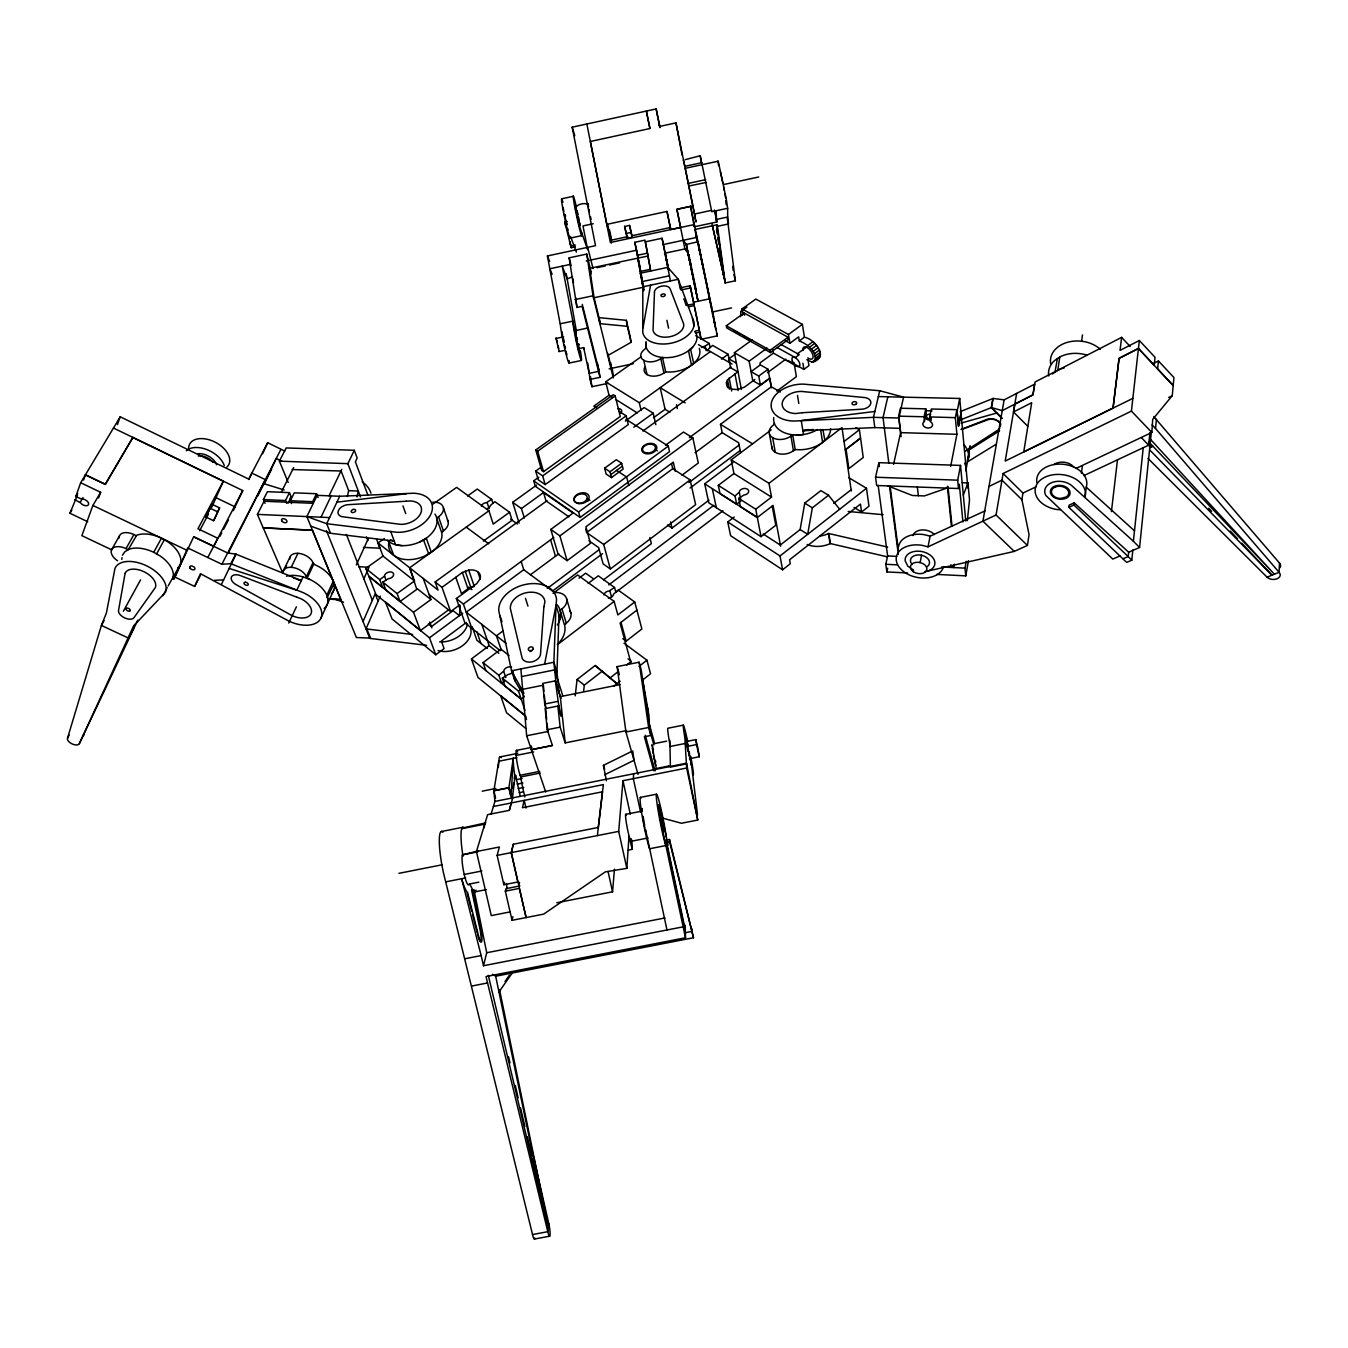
<?xml version="1.0" encoding="UTF-8"?>
<svg xmlns="http://www.w3.org/2000/svg" width="1348" height="1348" viewBox="0 0 1348 1348"><rect width="100%" height="100%" fill="white"/><g stroke="black" fill="none" stroke-linecap="round" stroke-linejoin="round"><path stroke-width="1.5" d="M687.126 742.394L686.334 740.119L691.541 765.563L690.294 756.514M559.016 351.07L555.966 337.977L557.331 342.021M560.953 698.416L559.083 692.484L556.96 672.113L559.016 615.059M385.983 580.179L384.5 575.68A4.752 3.185 -20.5 0 1 389.741 571.923A4.752 3.185 -20.5 0 1 393.565 574.973A4.752 3.185 -20.5 0 1 388.308 578.73L382.815 582.117L385.848 589.986L400.07 601.478L417.442 588.891L430.939 599.54L413.499 612.262L420.408 630.594L449.053 609.532M1153.77 416.583L1279.471 563.043L1279.1 572.31A7.178 4.718 2.4 0 1 1276.977 578.798A7.178 4.718 2.4 0 1 1267.053 577.163L1147.94 458.387M511.044 796.938L513.251 758.334A30.195 3.842 79.2 0 0 514.97 776.903L512.695 795.708A10.599 1.399 79.3 0 0 512.729 797.443M645.877 345.846L646.113 341.533M680.319 289.146L678.263 279.289L642.827 286.821L642.777 332.265A26.117 16.159 -12.6 0 0 671.018 343.218A26.117 16.159 -12.6 0 0 693.967 321.953L678.263 279.289L667.766 267.376L662.053 238.259L645.321 241.848L650.747 270.999L640.401 273.206L643.704 290.747M628.235 850.133L632.279 849.341L631.892 840.09M633.644 773.769L633.324 778.655L640.603 812.119M519.94 885.922L505.938 888.669L505.332 891.146L512.038 920.33L543.682 914.113L605.387 871.836L626.837 868.365L628.977 836.383L632.279 849.341M498.305 767.349L499.148 758.098A30.178 4.061 79.2 0 1 501.203 757.728M460.207 605.774L459.432 615.665L453.08 610.661L431.562 626.5L428.394 623.956M556.859 902.739L612.548 891.82L614.469 869.14M626.837 868.365L618.698 831.379L622.978 780.711L686.654 768.023L684.851 737.558A25.427 1.112 78.7 0 1 683.47 725.241A25.427 1.112 78.7 0 1 687.699 741.501M560.65 613.155L560.145 618.783L556.033 605.185L556.556 599.54A29.639 20.776 -17.7 0 0 526.158 584.307A29.639 20.776 -17.7 0 0 498.76 610.678L511.532 670.815L514.818 680.622L523.883 695.787M966.297 470.755L966.095 468.43A27.499 19.479 10.2 0 0 964.679 463.257M968.15 459.988L968.622 454.899L965.876 470.738M1076.193 468.363L1151.832 432.455L1152.725 419.279L1172.238 395.722L1173.94 377.558L1158.438 360.961L1153.062 363.64M1267.053 577.163L1279.1 572.31L1155.522 428.479L1156.432 419.38M967.359 520.631L969.515 499.872L967.965 482.955L962.32 482.736M1083.927 475.591L1148.648 445.177L1149.928 432.641M1158.438 360.961L1157.629 368.914L1173.198 385.595L1138.437 348.492L1139.346 340.505L1120.036 350.362L1121.62 337.371L1035.028 382.006L1032.956 394.846L1002.255 410.618L991.505 407.551L960.332 419.969M1128.68 552.225L1074.221 502.871L1069.116 505.129L1068.829 507.303L1126.642 562.369L1131.781 560.246L1128.209 556.589L1128.68 552.225L1139.582 547.473L1151.462 431.124M1131.781 560.246L1132.859 549.95M1139.582 547.473L1133.398 541.256L1143.222 447.839M1151.832 432.455L1131.427 411.123L1138.437 348.492L1119.076 358.332L1113.01 408.124L1023.739 451.9L1031.692 402.732L1013.511 411.966L1027.715 426.238M806.845 359.697L811.917 362.039L814.58 361.23C818.017 351.845 806.845 343.824 799.33 340.926L798.656 336.865L789.928 343.251L784.57 340.286M575.208 695.854L577.079 679.51L595.159 665.524L616.98 683.689L595.159 665.524M598.31 827.419L602.455 791.798L522.401 807.722L524.22 800.358L525.973 808.092M1111.426 511.583L1117.475 459.921M583.6 691.254L584.324 685.121L602.421 671.051M597.366 835.591L603.382 784.62L493.385 806.508L491.161 813.939M813.434 361.938C829.256 356.394 814.226 339.073 804.453 337.168L802.363 324.346L755.807 299.071L742.007 308.928L742.933 314.101M548.771 1223.546L547.794 1231.684A8.711 1.247 81.1 0 0 550.051 1235.189A8.711 1.247 81.1 0 0 548.771 1223.546L531.904 1149.861M1113.06 408.107L1119.093 358.332L1138.437 348.492L1154.208 365.257L1155.034 357.304L1139.346 340.505M1036.882 482.685A25.174 17.659 6.7 0 1 1062.022 464.184A25.174 17.659 6.7 0 1 1086.555 485.988L1084.769 497.378L1085.207 496.334A25.292 17.642 6.8 0 0 1063.993 474.884A25.292 17.642 6.8 0 0 1035.365 488.111A25.292 17.642 6.8 0 0 1056.714 509.493L1060.32 509.746M1081.416 473.182L1082.377 465.97M512.914 788.395L513.706 782.598M514.228 778.723L514.751 774.847M1123.086 558.729L1128.209 556.589L1073.918 505.028L1074.221 502.871M1081.618 341.095L1082.511 334.877M513.251 758.334L508.937 787.704L510.673 795.556M924.998 571.704L1014.286 551.399L1027.446 545.434L1029.063 534.6L1021.902 499.704L1022.947 493.048L1003.097 473.519L1131.427 411.123M1057.388 358.619L1055.08 371.677M1052.434 373.952L1057.776 370.279L1059.798 356.95A28.51 21.062 5.2 0 1 1086.539 355.013M121.775 559.42L122.045 557.718M493.385 806.508L494.918 801.42L493.857 790.821L498.743 761.249L516.907 757.61M943.078 567.542L942.336 569.597A24.079 16.227 11 0 1 913.641 576.573A24.079 16.227 11 0 1 896.589 556.05A24.079 16.227 11 0 1 922.2 545.35L928.014 546.85L996.071 515.003L1003.097 473.519M1013.511 411.966L1014.842 404.097L1032.956 394.846L1034.691 384.113L1004.125 399.867L993.139 398.435L960.164 411.662M1016.645 393.414L1005.204 461.05L1132.842 398.401M763.17 533.993L780.273 545.047L800.139 529.545L804.756 503.124L820.898 490.605L828.514 495.255L839.652 509.241M1004.125 399.867L982.911 521.204L1014.286 551.399M643.03 327.952L650.545 285.169M828.514 495.255L812.355 507.825L807.671 534.297L800.139 529.545M936.692 574.416L965.758 575.866L965.016 568.131L966.23 561.358M965.758 575.866L968.471 560.684M992.903 398.553L991.252 407.669L1002.154 418.554M993.139 398.435L991.505 407.551L1001.817 417.863M954.401 564.205L953.777 567.592L950.778 564.879M967.342 459.954A27.28 19.495 10.1 0 0 969.077 449.996L969.785 446.255M969.077 449.996L970.24 445.952M965.758 520.985L960.517 465.414L878.879 462.667L875.543 477.226L876.672 485.499L958.512 488.532L959.321 484.303L962.927 521.979M958.512 488.532L957.703 480.174L960.517 465.414M523.951 693.276L511.532 670.815L544.626 664.126L556.033 605.185L553.876 662.256L555.983 682.627L559.083 692.484M950.677 466.29L956.912 434.292L955.344 417.661L956.928 409.657L931.333 409L929.682 416.92L930.845 421.958A4.92 3.555 10.5 0 1 931.401 427.046A4.92 3.555 10.5 0 1 924.526 426.861A4.92 3.555 10.5 0 1 923.97 421.772L926.261 413.465L925.773 408.848L900.413 408.208L898.627 416.144L900.616 432.641L893.572 464.352M959.709 398.469L957.147 411.528L958.529 426.288L961.057 413.246L959.709 398.469L878.357 396.565L873.47 417.341L874.818 427.602L900.144 428.327M928.014 546.85L930.12 536.184L985.186 510.808M920.111 562.588L921.611 555.09M930.154 421.57L930.996 417.594M924.576 421.418L924.088 416.768L925.773 408.848M907.608 572.967L886.849 571.94L887.658 568.199M886.849 571.94L885.821 564.29L887.624 555.932L878.171 485.465M356.984 496.89L358.265 491.043L348.677 490.638L341.128 471.008L292.196 469.542M347.38 496.485L348.677 490.638M512.038 920.33L512.863 916.657M898.897 418.015L903.564 397.138L879.722 390.735L803.24 384.113A27.803 18.131 -9.9 0 0 771.528 402.193A27.803 18.131 -9.9 0 0 793.955 421.065L873.47 417.341L898.897 418.015L901.138 436.6M518.71 885.181L519.351 882.333L519.553 883.176M887.843 396.784L883.041 417.61L888.804 463.004M878.357 396.565L879.722 390.735M442.936 832.255A32.858 5.51 79.7 0 0 439.313 842.247A32.858 5.51 79.7 0 0 443.795 874.161L532.544 1234.549L547.794 1231.684L486.021 976.575L685.509 937.77L683.15 926.834L483.511 965.724L486.712 952.75L473.923 889.511M598.327 827.436L513.335 844.252L511.263 852.61L517.868 881.996L503.866 884.743L504.472 882.3M513.352 844.252L511.263 852.61L526.108 917.567L519.334 888.399L505.332 891.146M503.866 884.743L497.126 855.407L499.383 847.016L476.434 851.548L491.262 915.612L510.285 911.871M476.434 851.548L487.622 814.647L509.342 810.333L511.229 802.953M509.342 810.333L512.712 797.864L508.937 787.704L493.89 790.703M691.305 291.657L690.142 285.759L680.487 287.781M67.518 738.199L101.403 625.438L106.391 613.054L114.951 568.519A27.92 15.805 26.6 0 1 146.309 565.688A27.92 15.805 26.6 0 1 165.4 592.379L133.637 625.826L79.364 743.607A6.521 3.286 25.3 0 1 72.185 743.944A6.521 3.286 25.3 0 1 67.518 738.199L69.203 735.098M531.045 745.663L531.365 749.673L552.444 745.495L547.237 729.723L545.182 708.593L558.813 705.88L555.325 680.858L542.705 683.402L544.727 704.027L546.21 708.256M478.86 882.165L469.155 884.086A15.654 2.494 79.7 0 1 464.218 874.448A15.654 2.494 79.7 0 1 462.381 854.885L478.203 850.908M87.738 521.727L69.928 513.251L77.527 494.952M74.713 499.636L80.526 502.821A4.785 2.763 28.4 0 0 86.609 505.719A4.785 2.763 28.4 0 0 87.94 502.012A4.785 2.763 28.4 0 0 81.84 499.114L75.774 496.637L80.678 482.736L120.208 416.785L248.723 479.096L267.696 442.734L284.748 451.075M83.559 480.073L85.43 474.816L105.296 484.353L132.913 437.46L223.33 481.236L211.889 507.05M117.377 424.603L120.208 416.785M80.678 482.736L100.645 492.29L92.894 505.449L81.857 535.661L111.766 549.849M98.556 497.968L100.645 492.29M963.315 495.104L967.965 482.955M164.422 539.571L156.604 553.927M79.364 743.607L137.782 620.131M743.237 310.529L740.844 311.506L740.591 316.679M380.288 596.119L365.999 628.893L369.824 638.379L426.625 645.338M369.942 638.093L356.394 637.537L306.855 516.587L317.168 495.339L339.73 496.266L413.516 493.233A27.92 18.249 -19.4 0 1 431.141 513.588A27.92 18.249 -19.4 0 1 397.07 532.308L326.688 523.698L306.855 516.587L257.401 514.38L264.09 501.237L313.292 503.326M297.992 579.741A26.977 15.957 24.2 0 1 301.345 580.55L235.782 554.095L227.66 552.983L193.657 536.79L173.757 579.252L175.526 575.933M363.033 621.529L375.182 593.811L378.063 601.191M205.974 517.059L211.99 504.236L219.589 507.91L215.596 516.823L213.557 520.699L205.974 517.059L211.99 504.236M727.617 387.685L726.538 382.124L727.532 379.866L737.963 371.677M213.557 520.699L219.589 507.91M363.876 578.831L369.049 567.238L358.635 566.699M356.31 564.964L368.29 538.577M194.651 586.431L200.448 573.692L289.197 621.26A27.095 15.923 24.1 0 0 320.824 618.395A27.095 15.923 24.1 0 0 303.418 592.732L230.879 563.7L221.881 564.256L187.709 547.945L174.92 577.079L194.651 586.431L200.464 575.259M233.305 510.639L242.741 490.554L113.468 428.041M262.675 453.686L267.696 442.734M320.757 618.53L326.856 605.201M248.908 479.517L251.857 473.097L265.354 479.652L280.839 449.558M327.328 597.383L334.152 583.364M327.328 604.174L333.782 590.138M289.719 559.235A12.654 7.633 24.7 0 1 299.492 553.472A12.654 7.633 24.7 0 1 313.006 562.655L314.556 564.593A26.758 16.024 24.3 0 1 333.276 581.207L326.806 595.26L327.935 599.927M228.587 552.646L265.354 479.652L221.881 564.256M271.571 469.239L257.687 495.997M221.426 584.425L236.052 554.213M288.742 623.062L296.392 606.819M324.143 608.47A26.926 15.974 24.2 0 0 307.9 578.595L306.367 576.691L313.006 562.655M307.058 578.326L313.696 564.307M339.73 496.266L326.688 523.698L330.53 533.286L394.239 541.07A27.786 18.265 -19.4 0 1 390.516 539.739M309.703 579.387L303.081 576.91L296.762 590.239L229.008 568.367M306.855 516.587L320.993 517.194L331.187 495.912M360.506 496.906L347.868 463.661L354.288 450.299L286.18 447.94L279.407 461.151L288.169 482.449M329.03 495.828L341.752 469.39M291.202 567.323L297.959 553.32M283.164 571.148L289.955 557.179M316.527 493.722L312.652 501.692L290.359 500.731L294.285 492.846L316.527 493.722L318.061 497.547M288.068 503.208L291.219 496.873L289.449 492.643L267.443 491.666L263.399 499.569L265.034 503.377M286.686 503.36L285.506 500.529L289.449 492.643M281.429 491.902L293.696 467.571M230.879 563.7L235.782 554.095M207.811 557.533L242.741 490.554M219.791 536.571L221.729 532.864M223.65 529.157L228.486 519.907M199.605 530.741L208.317 514.38M223.33 481.236L197.954 528.753L217.837 538.29L213.624 546.344L193.691 536.74M162.906 595.715L167.236 587.593M168.112 585.959L180.093 564.829M133.62 628.471L128.448 638.076L101.403 625.438L104.049 620.653M123.376 611.251L140.546 579.893M122.432 555.191L124.825 551.753L128.785 549.361A27.752 15.856 26.7 0 1 153.723 552.292L161.474 538.172L167.759 541.778A27.567 15.906 26.8 0 1 177.599 568.182M161.474 538.172A27.567 15.906 26.8 0 0 136.654 535.291L128.262 549.664L126.038 548.602A13.059 7.448 27.1 0 0 111.935 549.091A13.059 7.448 27.1 0 0 117.562 560.802M126.038 548.602L133.924 534.549L136.148 535.611M111.463 549.984L119.416 535.965M132.862 437.409L105.296 484.353L85.43 474.816M69.928 513.251L71.798 510.1M80.206 502.248L83.02 497.547M75.774 496.637L77.645 493.503M469.711 883.968L473.502 891.348L474.951 891.837L475.996 890.118M484.235 827.723A32.891 4.802 79.5 0 1 484.741 824.15L485.735 822.701M505.011 981.529L509.426 975.177M498.962 991.993L512.24 973.003M463.055 856.283L462.482 852.863A32.874 5.173 79.6 0 1 461.741 828.717L462.836 827.268A32.874 5.173 79.6 0 1 464.335 827.992M771.713 446.474A12.907 8.593 -10.2 0 0 779.414 453.855A12.907 8.593 -10.2 0 0 793.433 450.721L796.028 449.575A27.449 18.164 -9.8 0 0 822.6 442.414L826.981 438.184A27.449 18.164 -9.8 0 0 830.654 428.63M644.698 367.263A12.132 7.684 -13 0 0 649.416 375.62A12.132 7.684 -13 0 0 663.957 372.975L666.434 371.913A25.797 16.227 -12.6 0 0 691.524 365.173L695.838 361.298A25.797 16.227 -12.6 0 0 699.292 348.391M692.855 346.908L688.508 350.783L691.524 365.173M642.288 680.268L650.545 673.764L646.939 660.2L624.006 643.215M734.188 517.025L727.751 521.962L730.616 535.695L782.598 569.8L790.299 563.734L789.574 559.791L860.462 504.068L861.608 511.987L868.971 506.174L866.478 488.246L848.768 477.664M613.728 686.233L620.131 681.212M639.053 666.384L646.939 660.2M782.598 569.8L780.02 555.966L866.478 488.246M609.751 678.179L617.468 672.146M626.736 664.918L631.37 661.295L628.05 658.818M833.704 503.343L851.447 489.493M622.86 638.767L626.129 641.176L641.884 628.977L634.74 601.983L618.142 590.07L613.525 594.198A4.903 3.471 -15.4 0 1 608.352 598.141M732.992 462.583L704.718 483.831L708.812 502.838L761.03 536.673L775.774 525.265L772.202 506.056M459.702 604.898L450.636 611.554L441.992 587.357L462.381 572.479L468.733 570.137A12.233 8.374 -18.8 0 1 476.72 571.131L478.928 572.799A12.233 8.374 -18.8 0 1 480.107 578.798L476.838 583.549L456.332 598.563L463.392 604.039L466.24 612.194L481.826 624.36L489.139 645.641L471.429 658.953L521.204 699.123L524.305 696.731M636.913 610.105L620.08 623.062L630.999 663.048M704.718 483.831L757.323 517.497L773.061 505.399L780.61 546.21M845.263 449.861L860.563 438.1L846.072 449.255L848.903 468.615L863.242 457.478L859.401 429.726L855.913 427.737M524.945 710.228L518.508 691.103L521.794 688.592M634.74 601.983L617.856 614.941L614.149 601.41L577.635 574.973L553.034 593.406M761.03 536.673L755.739 509.207L771.528 497.109L768.967 483.325L731.206 459.853L771.14 429.911M844.033 441.521L859.401 429.726M557.904 644.31L614.149 601.41M768.967 483.325L841.995 427.619L851.296 491.009M504.877 680.824L501.625 683.301L498.878 675.331L503.764 670.984A5.038 3.623 -19 0 1 511.549 667.209M603.938 594.94A4.903 3.471 -15.4 0 1 609.094 591.014L614.553 587.492L598.259 575.815L588.2 583.398M741.029 500.917L736.682 504.186L735.014 495.997L739.311 492.138A4.752 3.235 -11.3 0 1 744.147 488.465A4.752 3.235 -11.3 0 1 748.713 491.363A4.752 3.235 -11.3 0 1 743.86 495.036L738.704 498.356L740.355 506.545L757.357 517.48M521.204 699.123L505.096 686.115L502.366 678.145L508.095 674.438A5.038 3.623 -19 0 0 513.217 671.304M615.868 592.261L722.899 510.841M608.774 584.897L713.901 505.247M557.347 644.496A29.218 20.793 -17.8 0 0 564.627 625.304L566.278 623.18A13.615 9.638 -17 0 0 569.867 610.93M588.941 540.767L598.647 547.591L603.095 563.852L610.341 568.991L695.619 504.674L690.125 479.922L672.719 468.733L671.574 463.729M564.34 624.646L560.027 610.374L561.981 608.892A13.716 9.638 -17 0 0 566.261 597.771A13.716 9.638 -17 0 0 554.719 592.547M774.409 423.542L773.011 425.395A12.991 8.593 -10.3 0 0 772.69 437.696A12.991 8.593 -10.3 0 0 790.922 436.044L793.534 434.882M603.516 579.825L651.354 543.682L649.837 537.549M667.53 525.08L672.012 528.079L708.981 500.142M291.219 496.873L290.797 497.193A4.701 2.915 25.7 0 0 291.033 500.361M485.853 670.613L483.056 662.626L500.934 649.163L509.039 655.549M736.682 504.186L720.017 493.587L718.299 485.347L733.952 473.552L731.206 459.853M552.545 591.047L602.505 553.64M690.109 488.01L740.288 450.434M503.074 630.864L496.435 635.835L501.321 650.191M579.067 578.14L585.655 573.203L593.053 578.528M416.785 589.362L409.674 567.761L378.047 542.991L384.365 538.526M610.341 568.991L603.702 544.457L690.125 479.922M547.271 588.453L599.321 549.546M688.963 482.533L739.21 444.992M557.735 553.91L567.104 560.667L590.458 543.295L585.891 526.782L673.292 462.145L675.399 471.396M681.987 475.17L698.298 463.021L692.855 437.881L683.487 432.051L665.626 445.16M468.733 570.137L474.277 586.397L467.958 588.722L461.454 593.558L455.809 577.315M530.438 574.787L558.83 553.742M695.113 452.743L722.174 432.674L720.489 424.35L771.359 386.775L769.876 378.333L689.367 437.628M466.391 622.49L441.335 641.058L444.099 648.573L435.775 654.757L392.032 618.934L385.494 602.067L429.473 637.789L435.775 654.757M814.361 353.783L819.483 349.991M521.154 561.493L523.732 569.715L466.24 612.194L471.783 628.235M815.169 356.108L820.292 352.317M815.489 358.214L820.595 354.423M811.917 362.039L819.685 357.456M815.287 359.95L820.393 356.175M787.973 360.455L803.897 369.386L808.935 365.645L807.957 359.411M776.836 391.139L796.365 376.682L794.073 362.747M603.702 544.457L586.633 532.527L672.719 468.733M809.676 347.144L814.799 343.369M538.812 477.192L533.69 480.865L535.308 486.291L580.146 517.464L669.552 451.631L668.288 446.121L625.944 419.295M752.268 339.814L734.407 352.721L749.151 361.163L752.723 380.574L760.373 385.006L769.624 378.198M463.392 604.039L553.792 537.448M811.513 349.132L816.652 345.358M567.104 560.667L559.892 535.881L692.855 437.881M813.114 351.407L818.253 347.616M429.473 637.789L462.735 613.222M760.373 385.006L758.756 376.058L768.04 369.251L760.356 364.853L760.002 362.932L773.415 353.125L772.825 349.705M558.089 554.18L550.81 529.427L573.085 513.066L543.547 492.542L521.44 508.55L524.338 518.02M767.45 372.705L785.935 359.124M580.146 517.464L578.629 512.004L668.288 446.121M807.722 345.543L812.844 341.769M797.325 353.85L806.694 346.975M760.356 364.853L751.072 371.644L758.756 376.058M610.728 474.698L622.388 466.155M611.486 477.613L623.13 469.07L621.664 463.223L616.289 459.719L604.629 468.211L606.145 474.058L611.486 477.613L609.97 471.766L604.629 468.211M799.33 340.926L804.453 337.168M754.829 379.496L744.551 387.078L738.62 389.218A11.458 7.363 -11.3 0 1 730.717 388.561L728.375 387.179A11.458 7.363 -11.3 0 1 726.538 382.107M749.151 361.163L767.063 348.121M789.928 343.251L788.445 334.489L802.363 324.346M770.449 352.553L770.062 350.328L788.024 337.236L744.147 313.006L726.336 325.744L726.757 327.952L770.449 352.553L788.395 339.443L788.024 337.236M609.97 471.766L621.664 463.223M486.544 508.853A4.617 3.067 -17.6 0 0 490.386 505.466L494.885 501.692L509.595 512.24L493.216 524.086L488.936 510.774L409.64 567.778L438.066 590.087L435.151 581.965L547.052 500.681M642.962 431.023L731.037 367.044M633.83 427.198L653.19 413.179L644.159 407.568L625.371 421.098M738.081 372.065L730.582 367.718L728.864 358.821L735.014 354.372M483.325 541.104L512.088 520.261L509.595 512.24M653.51 417.728L665.103 409.32L660.2 387.668L685.172 402.867M519.115 523.142L512.695 502.315L536.588 485.095M540.784 467.419L535.678 471.092L538.223 479.787L545.199 484.589L628.303 424.569L626.146 415.807L619.018 411.308M382.815 582.117L397.07 593.558L414.51 580.954L409.64 567.778M721.466 359.124L728.139 354.305L712.654 345.408L708.66 348.795A4.381 2.763 -11.9 0 1 707.262 350.901M543.547 471.648L620.265 416.498L615.177 395.958L613.256 394.745L535.746 449.962L541.677 470.368L543.547 471.648L537.633 451.226L535.746 449.962M640.822 356.984L605.707 381.855L639.289 402.715L710.43 351.575L732.048 364.061M535.678 471.092L542.654 475.895L626.146 415.807M388.662 543.783A27.55 18.299 -19.5 0 0 425.159 555.814L431.276 552.225A27.55 18.299 -19.5 0 0 441.756 532.797L443.408 530.859A12.84 8.509 -18.9 0 0 447.418 519.822M414.51 580.954L383.034 556.117L365.763 568.418L379.732 579.64L384.483 576.253M481.438 506.225A4.617 3.067 -17.6 0 1 486.459 502.636L491.7 499.417L492.964 503.377M701.415 347.514A4.381 2.763 -11.9 0 1 704.532 346.402L709.301 343.487L710.11 347.548M740.844 311.506L746.927 307.108M467.52 495.997L477.259 489.054L491.7 499.417M612.582 397.458L609.06 395.25L593.828 406.102L597.13 408.208M441.521 532.207L436.634 518.154L438.538 516.806A12.924 8.492 -18.8 0 0 443.121 506.781A12.924 8.492 -18.8 0 0 432.742 502.214M647.04 374.592L643.737 360.287A12.216 7.667 -13 0 0 660.773 358.635L663.267 357.557M537.633 451.226L615.177 395.958M433.096 504.034L456.618 487.386L488.936 510.774M1059.798 356.95L1054.49 360.624A28.51 21.062 5.2 0 0 1048.727 375.957M999.626 430.821L969.549 449.693M965.454 451.058L997.099 430.585A8.863 6.42 8.4 0 0 999.828 428.108M996.088 444.301L967.426 461.909A27.331 19.479 10.1 0 0 964.056 444.84M420.104 541.778L426.288 538.189L431.276 552.225M607.779 355.552L631.1 342.308L630.089 336.309L626.331 320.319L598.984 317.639L599.911 323.655L627.342 326.317L631.1 342.308M928.435 570.861L931.333 569.378A15.047 10.144 11 0 0 924.56 552.242A15.047 10.144 11 0 0 905.165 560.869L907.794 566.126L913.658 570.137M606.415 780.778L603.432 765.344L630.915 751.796M604.595 774.78L634.032 760.289L632.734 750.887M1168.699 397.441L1172.238 395.722M988.994 486.443L1001.968 480.158L1021.902 499.704M1022.947 493.048L1035.989 486.847M1149.827 447.704L1152.978 446.272L1149.237 446.677M886.967 556.758L830.435 543.581L827.217 544.794A21.956 15.317 -9.2 0 1 807.132 544.508M887.641 547.086L828.818 533.522L825.599 534.735A22.057 15.317 -9.3 0 1 819.955 536.066M1068.829 507.303L1073.918 505.028M1119.969 555.932L1112.774 559.066L1045.863 495.525A15.603 10.885 6.8 0 1 1052.586 482.298A15.603 10.885 6.8 0 1 1072.688 486.476L1133.398 541.256M572.58 276.744L567.188 278.918L576.455 331.389M960.972 429.473L986.163 419.7A8.863 6.42 8.4 0 1 995.953 419.801A8.863 6.42 8.4 0 1 1000.401 426.507M961.764 429.456L988.59 419.498A9.47 6.841 8.4 0 1 1000.907 424.098M946.919 488.111L924.374 495.929L912.326 495.474L888.029 485.92M961.023 423.103L996.644 413.044M650.747 270.999L667.766 267.376L670.428 280.957M569.126 360.573A20.422 1.281 78 0 1 565.688 352.704A20.422 1.281 78 0 1 560.465 325.508L547.406 255.952L595.513 245.656L572.175 127.184L656.156 108.935L659.779 126.392L675.971 122.887L696.023 221.999L694.81 216.169M649.938 128.532L646.349 111.075L649.921 128.532L590.34 141.473L606.853 224.358L611.571 240.096L627.797 236.625M685.273 159.637L700.252 155.728L711.761 211.703L727.65 208.283L726.404 199.807L718.214 161.204L685.273 168.298L694.86 215.326M701.819 162.67L684.868 166.326L683.402 160.041M561.712 198.796L573.406 196.286M577.062 213.085C571.232 204.896 583.785 202.099 588.419 204.391M575.764 207.103L575.832 206.092M688.575 183.328L705.678 179.655M706.251 182.418L689.114 185.957M723.842 184.491L758.722 176.992M565.739 226.632L564.846 222.049L567.255 221.527M593.204 223.734L582.976 225.925L587.644 249.683M606.853 224.358L666.99 211.434L670.36 227.509L631.841 235.765M693.243 205.789L676.915 209.294L684.902 248.942L687.935 253.121M569.951 238.158L581.628 235.664M624.613 226.464L629.533 225.402L630.813 230.222L632.229 237.214L627.342 238.259L624.613 226.464L627.342 238.259M694.658 213.995L711.609 210.355M626.028 233.49L630.948 232.446L632.229 237.214M575.411 245.1L570.743 246.094L564.846 222.049M571.316 247.712L569.867 241.646L571.316 247.712L575.428 246.836M694.304 226.801L716.866 221.965L716.496 219.404L727.684 217.011L727.65 208.283M694.608 229.564L717.254 224.712L725.291 283.198L722.477 268.538M711.626 307.479L690.58 206.379L676.848 209.328L680.656 227.458L670.714 229.581L666.99 211.434M694.355 224.543L610.374 242.488L586.852 123.999M638.295 260.012L634.807 242.303L644.984 240.129L648.371 257.519M608.201 383.287L591.924 386.724L590.053 379.411L600.029 377.322L582.1 306.35L576.961 307.445L569.142 257.839L586.768 254.081L591.115 271.875M717.473 226.312L728.543 223.953L727.684 217.011M570.221 264.41L549.849 268.757L552.124 274.301M586.195 261.007L636.711 250.222M663.014 244.611L697.017 237.349M697.994 241.73L686.284 244.477L698.045 301.261L695.854 290.932M637.25 255.328L647.428 253.154M589.329 268.387L647.95 256.019L650.444 269.297L640.098 271.504L643.603 287.191L593.356 297.891M597.13 267.662L605.303 265.91M609.38 265.05L619.591 262.86M664.497 253.289L686.958 248.504M669.417 275.801L641.901 281.648L643.653 289.5M574.956 299.627L593.019 295.768L586.768 254.081M680.925 289.988L690.614 287.933L690.142 285.725M727.297 218.039L735.368 280.788L725.258 282.928L723.101 272.667M560.397 323.756L572.849 321.127L572.934 322.88A20.422 1.163 78.1 0 0 579.252 354.254A20.422 1.163 78.1 0 0 580.398 350.851M695.652 312.399L693.546 302.205L709.907 298.751M686.149 305.507L693.9 303.873L690.614 287.933M588.25 327.901L574.737 330.766L577.011 341.718M688.424 306.805L694.237 305.558L693.9 303.873M555.949 338.483L563.683 336.832M712.671 311.91L731.543 307.917M558.881 351.626L564.677 350.396M578.056 348.778L583.65 347.599L584.324 349.469M695.45 331.052L699.309 330.226L697.287 320.42M695.854 333.04L699.713 332.215M609.161 368.83L633.324 363.724M597.434 363.337L599.135 371.273L589.194 373.362L583.65 347.599M569.008 363.101L581.409 360.489M711.104 304.446L717.288 335.871L701.112 339.292L699.561 331.541M545.721 792.001L526.664 735.755L522.636 689.35L543.362 685.172L543.952 691.221M638.042 774.359L625.944 732.031L617.131 666.637L639.12 662.188L641.277 670.209L650.831 735.469L644.378 736.766L653.746 770.652M544.626 664.126L553.876 662.256L556.96 672.113M522.636 689.35L521.541 676.578L554.668 669.905L562.706 695.568M555.325 680.858L560.296 696.646L620.013 684.599M544.727 704.027L557.381 701.482M547.237 729.723L560.145 727.128L565.183 742.9L626.668 730.565M516.402 750.415L531.971 747.298M531.365 749.673L552.394 745.461M499.99 756.902L517.851 753.33M625.944 732.031L648.641 727.482L650.831 735.469M516.115 755.436L533.724 751.914M526.664 735.755L547.861 731.526L547.086 723.455M683.369 725.14L667.9 728.24A25.427 1.314 78.7 0 0 669.215 740.692L670.242 746.455L685.896 743.338M666.687 741.147L654.623 743.557L649.18 723.539M685.947 741.602L695.804 739.631L697.742 747.415L699.309 756.75L689.451 758.705M517.565 751.628A14.272 1.786 79.1 0 0 516.267 756.986A14.272 1.786 79.1 0 0 520.143 775.269L539.689 771.359M520.143 775.269L520.732 776.937L540.262 773.044M520.261 796.196L516.503 779.633L522.114 778.504M686.621 746.556L696.512 744.585L695.804 739.631M517.278 784.115L522.889 782.986M482.213 791.175L495.828 788.462M493.857 790.821L508.921 787.805L510.622 795.084M518.205 788.563L523.816 787.451M519.233 792.691L522.973 791.95M668.675 766.035L656.274 768.512L651.91 744.568M494.918 801.42L686.52 763.221L697.759 820.056L681.431 823.257L662.475 818.084M686.654 763.861L670.411 767.113L669.855 740.372M441.352 831.531L462.836 827.268M462.246 828.06L485.095 823.021M461.741 828.717L484.741 824.15M640.401 797.393L656.493 794.191M625.624 814.361L642.389 811.041M462.381 854.885L477.933 851.818M398.924 873.335L442.077 864.793M497.126 855.407L618.698 831.379M631.117 841.304L647.899 837.984M464.234 874.464L481.843 870.993M445.8 881.845L465.65 877.936M685.509 937.77L685.407 932.681L666.198 842.332L666.182 840.141L669.535 839.484L693.479 937.753L495.676 976.222L492.34 974.233M666.198 842.332L669.552 841.658L669.535 839.484M474.951 891.837L486.459 889.562M486.712 952.75L664.968 917.954M465.464 958.63L481.135 955.58L483.511 965.724M685.407 932.681L692.097 931.384L692.013 928.924M471.867 986.011L487.521 982.962M534.364 1239.065L549.58 1236.217M874.835 411.477L801.217 420.542L803.526 434.528L796.314 435.033M808.227 429.507A27.685 18.147 -9.8 0 1 802.886 430.703L813.08 429.456M336.899 502.181L406.641 493.688M214.366 580.314L223.549 579.926M802.886 430.703L874.818 427.602M925.773 410.719L932.058 410.887M898.627 416.144L924.088 416.768M929.682 416.92L955.344 417.661M900.616 432.641L956.912 434.292M412.64 634.504L365.999 628.893L326.418 530.64M875.543 477.226L957.703 480.174M279.407 461.151L347.868 463.661M263.399 499.569L285.506 500.529M320.993 517.194L329.586 517.581M312.416 530.135L263.248 527.894L312.45 530.269L340.707 599.355L328.71 598.647M887.624 555.932L896.757 556.37M885.821 564.29L896.824 564.829M941.578 567.003L965.016 568.131M363.454 547.389L379.984 548.232L376.48 538.964M331.119 599.253L340.842 599.826M848.212 511.482L883.193 514.7M401.99 545.637L395.604 544.71L390.65 531.398M930.12 536.184L924.34 534.684A23.978 16.243 10.9 0 0 898.526 546.985M284.175 489.964L264.326 483.814L276.239 458.489L281.917 461.235M293.426 577.989L301.345 580.55M335.854 599.472L343.555 602.219M310.765 526.141L330.53 533.286M92.894 505.449L186.53 550.119M587.037 500.276L588.065 501.203M209.917 508.112L217.55 511.785M215.394 497.378L235.243 506.949M558.881 705.695L561.105 715.283L561.004 716.176L557.853 706.049L560.145 727.128M742.007 308.928L788.445 334.489M781.166 344.549L799.246 354.625L795.219 357.591L777.307 347.565M726.336 325.744L770.062 350.328M739.664 334.136L736.21 332.198A5.51 2.578 54.8 0 0 737.963 332.67M743.119 336.09L750.027 339.966M773.415 353.125L796.634 366.184M153.723 552.292L160.058 555.915A27.752 15.856 26.7 0 1 172.561 578.949M695.77 335.719L709.301 343.487M728.864 358.821L736.396 363.168M698.399 344.616L710.43 351.575M771.359 386.775L780.34 391.965M693.748 363.556L690.479 349.014M824.892 440.661L822.87 429.439M720.489 424.35L752.538 443.846M854.059 507.404L861.608 511.987M722.174 432.674L738.653 442.767L740.591 452.726M665.103 409.32L669.889 412.269M804.756 503.124L812.355 507.825M616.103 399.665L637.2 412.892M733.952 473.552L771.528 497.109M718.299 485.347L735.014 495.997M738.704 498.356L755.739 509.207M727.751 521.962L780.02 555.966M616.575 470.418L626.668 477.091L628.791 485.499M533.69 480.865L578.629 512.004M568.907 516.823L545.991 500.833L543.547 492.542M512.695 502.315L521.44 508.55M550.81 529.427L559.892 535.881M510.589 519.149L517.413 524.052M466.206 527.119L488.684 543.766M523.732 569.715L554.365 592.412M699.309 756.75L696.512 744.585M428.748 554.045L423.491 539.823M468.615 587.088L471.918 589.632M577.079 679.51L584.324 685.121M481.826 624.36L506.107 643.434M435.151 581.965L441.992 587.357M500.31 650.713L464.875 622.81L456.332 598.563M489.139 645.641L498.827 653.308M429.068 594.417L450.636 611.554M472.154 626.685L476.889 640.249L487.302 648.523M483.056 662.626L498.878 675.331M502.366 678.145L518.508 691.103M413.499 612.262L368.83 576.287L382.781 587.509L379.732 579.64M420.408 630.594L375.957 594.519L365.763 568.418M524.625 715.131L500.614 695.619L506.528 712.688L525.619 728.324M1086.117 487.049L1134.494 530.842M1073.716 466.947L1071.643 465.043A12.52 8.829 6.5 0 0 1053.967 464.453M996.071 515.003L1027.446 545.434M1149.709 449.929L1271.956 575.192L1241.761 543.227M1141.52 437.763L1148.648 445.177M1152.102 424.89L1155.522 428.479M1148.816 441.891L1274.365 574.231L1150.215 439.094M1208.718 508.23L1211.582 511.28M1230.269 531.061L1237.447 538.661M1121.62 337.371L1130.214 346.52M683.234 240.281L686.233 244.224L698.045 301.261M646.248 347.464L644.833 349.166A12.216 7.667 -13 0 0 643.771 360.304M647.209 837.091L647.63 838.001M257.401 514.38L282.709 572.9M290.359 500.731L291.522 503.579M695.164 331.692L695.804 333.259M655.802 765.31L654.774 761.839M547.406 255.952L549.647 261.529M366.841 628.909L370.666 638.413M346.369 534.448L372.334 600.315M668.557 765.731L668.928 766.675M366.437 536.858L367.869 540.599M378.047 542.991L383.034 556.117M397.07 593.558L400.07 601.478M388.477 541.306L393.717 555.292M367.734 494.716L355.367 461.808L357.169 458L354.288 450.299M570.575 236.658L576.354 252.093M429.675 622.051L431.849 627.898M423.205 578.41L430.939 599.54M683.84 298.852L685.947 304.665M402.951 505.921L405.731 513.605M576.304 207.423L574.973 203.834L579.337 226.009L586.953 247.746M579.151 222.134L579.32 221.51M471.429 658.953L477.967 677.387L525.838 716.344L526.478 719.529M476.872 631.824L480.916 643.451M438.538 516.806L443.408 530.859M462.381 572.479L467.958 588.722M593.053 268.522L587.677 247.341M443.425 507.825L448.244 521.878M465.212 571.08L470.772 587.34M503.781 671.607L505.82 677.589M477.849 571.94L480.292 579.168M566.986 354.794L565.84 350.986M500.057 615.952L502.012 621.832M717.288 335.871L716.614 333.192M487.184 502.652L489.105 508.617M576.152 334.102L575.495 332.619L575.849 335.77M692.535 773.027L692.923 774.274A25.427 1.112 78.7 0 0 690.698 756.295M525.484 598.327L527.961 606.145M567.609 228.52L568.081 229.969M572.175 127.184L574.77 135.643M603.432 765.344L604.645 769.354M561.981 608.892L566.278 623.18M652.297 745.545L652.82 747.281M653.258 750.246L652.466 748.292L653.022 753.262M550.591 539.807L555.46 556.252M566.666 598.933L570.895 613.239M542.654 475.895L545.199 484.589M617.131 666.637L619.406 674.741M585.723 529.208L586.633 532.527M645.254 735.216L655.111 770.921M609.903 591.031L611.554 597.097M576.169 332.771L574.686 328.103L574.703 330.715L562.234 266.112L567.188 278.918L566.16 273.56M621.007 622.355L626.129 641.176M648.843 726.42L653.847 744.955M645.978 702.325L648.253 710.699M614.553 587.492L615.632 591.536M577.062 210.743L577.753 213.624M578.882 221.19L578.174 218.309M467.116 893.067L471.665 910.995M472.676 914.972L477.243 932.883M582.269 304.412L599.135 371.273M569.142 257.839L571.114 265.623M481.135 955.58L461.639 878.728A32.858 5.257 79.7 0 0 467.554 892.528L478.995 937.534A11.121 1.752 80 0 0 481.741 941.443A11.121 1.752 80 0 0 480.95 930.137L472.39 889.832M565.014 346.369L565.469 348.155M669.552 841.658L693.479 937.753M605.707 381.855L609.06 395.25M720.388 171.702L722.949 183.261M591.098 219.32L590.491 216.742M577.466 343.74L578.848 348.475L578.595 345.257M591.064 273.863L589.531 267.595L594.064 297.638L599.978 321.633M607.796 353.344L611.554 368.644L610.627 362.578M593.019 295.768L613.289 377.946M566.143 221.695L566.952 224.796L565.958 220.92M576.927 211.35L577.803 214.939M576.759 211.097L577.601 214.753M565.25 214.669L565.621 216.236M639.289 402.715L641.109 410.432M488.296 975.329L548.181 1228.466L495.676 976.222M333.276 581.207L334.388 585.891A26.758 16.024 24.3 0 1 331.49 593.659M670.563 521.929L672.012 528.079M508.55 1056.765L509.999 1062.915M515.273 1085.443L518.154 1097.744M520.547 1107.989L524.861 1126.439M527.27 1136.684L531.584 1155.118M532.544 1159.213L548.383 1226.849L499.501 989.466M653.19 413.179L655.853 424.704M565.705 219.741L566.379 223.701M564.408 345.037L565.132 348.188M638.43 260.585L639.677 266.533M639.693 267.207L637.773 258.193L640.098 271.504M576.995 337.337L577.449 339.325M494.312 792.557L495.575 798.083M711.98 223.953L724.381 278.75L716.715 225.386M712.452 225.756L723.943 276.694L722.747 268.437M577.433 217.23L579.118 223.684L578.039 216.758M698.517 246.044L699.966 253.07L696.276 235.192M687.952 744.686L685.188 734.525L687.935 751.493M687.581 744.298L688.103 746.607M688.626 753.515L690.395 759.969L689.974 756.396M714.76 210.574L715.535 213.439M662.475 357.422L665.659 371.762M634.807 242.303L638.295 257.923M660.773 358.635L663.957 372.975M640.401 273.206L642.154 281.041M577.786 216.556L580.095 225.79L579.741 222.808M676.494 404.737L677.336 408.579M608.1 871.684L612.548 891.82M658.784 122.045L659.93 127.538M666.872 320.302L668.574 328.154M622.978 780.711L630.291 814.158M700.387 253.879L701.078 257.114M702.611 264.764L702.426 263.922L702.915 266.264M703.033 267.022L703.218 267.864L702.999 266.651M713.85 319.746L715.316 326.283L713.867 318.499M715.165 326.502L715.839 329.653M668.086 845.162L661.042 812.423A17.086 1.062 78.9 0 0 658.431 806.104A17.086 1.062 78.9 0 0 661.801 826.341L683.15 926.834M644.866 828.043L644.479 826.273A13.851 0.994 78.9 0 1 642.726 816.18M710.935 304.21L698.045 241.966M691.389 291.893L693.546 302.205M712.317 488.684L716.361 507.724M686.654 768.023L697.759 820.056M576.186 339.123L579.758 352.94L579.741 350.244M654.302 759.851L653.409 755.419M666.182 840.141L685.34 930.221L685.239 925.234M645.557 829.542L666.974 929.985M471.564 889.714L479.652 927.727A10.43 1.651 80 0 1 480.933 940.938A10.43 1.651 80 0 1 477.748 934.889M714.356 210.086L716.866 221.965M715.636 217.045L716.445 220.887M662.053 238.259L668.861 270.291M577.163 214.248L577.702 216.843M565.57 219.185L564.863 215.697L565.267 217.719M682.088 155.104L675.971 122.887M713.648 319.324L714.828 324.919M689.435 257.569L688.71 254.216L689.94 262.776M688.946 257.552L688.272 254.536M512.695 670.462L514.818 680.622M694.237 226.515L690.58 206.379M695.062 230.474L697.101 240.348L696.191 235.125M700.387 255.075L711.98 311.253M689.805 259.355L696.394 291.084M670.63 228.772L669.939 225.453L670.293 227.189M665.996 257.822C664.53 250.981 667.546 265.253 666.064 258.378M701.971 262.203L700.202 253.424M713.143 316.392L712.03 310.916M694.068 224.324C692.602 217.432 695.585 231.688 694.102 224.728M712.401 313.258L713.496 318.6M690.328 262.27L690.732 264.208M687.682 252.009L695.989 292.128M659.678 126.51L659.897 127.521M694.726 307.9L696.95 318.718M696.006 314.118L698.197 324.801M692.35 318.027L693.984 325.963M670.495 228.132L670.697 229.177M712.384 310.663L713.665 316.965M659.458 125.448L659.138 123.831M698.5 326.368L701.095 339.157M689.553 258.428L688.946 255.48M705.24 346.385L706.066 350.446M629.533 225.402L630.948 232.446M564.34 214.332L564.981 217.466M733.935 274.554L735.368 280.788M739.395 492.677L740.625 498.861M668.507 269.718L665.036 252.211L668.439 269.667M609.549 229.952L611.571 240.096M607.779 224.914L611.385 243.044M588.908 209.142L589.396 211.619M578.511 217.129L578.848 218.814M577.399 214.787L576.489 209.547M656.156 108.935L657.79 117.259M658.144 119.045L659.745 127.15M729.133 378.063L731.661 391.038M727.532 379.866L729.335 389.134M578.68 344.077L578.865 345.054L578.696 344.094M564.121 342.257L563.397 338.399M563.093 338.567L563.717 341.752M558.123 345.543L558.729 348.846M728.139 354.305L729.706 362.477M723.691 186.984L724.381 190.557M734.963 373.868L738.165 390.566M688.407 255.53L686.233 244.224M701.331 162.282L700.269 156.402M734.407 352.721L741.366 389.353M576.59 213.22L576.017 209.951M689.148 751.712L689.603 754.189M642.592 679.122L648.961 715.518L649.45 726.067M744.147 313.006L744.551 315.213M769.438 434.056L772.084 448.699M638.649 259.878L642.187 279.39M642.895 283.299L643.603 287.191M772.657 437.662L775.285 452.321M642.575 282.996L643.788 289.769M768.04 369.251L771.326 387.853M698.483 244.46L699.545 250.644M790.922 436.044L793.433 450.721M724.971 193.724L725.645 198.004M792.675 434.713L795.168 449.406M626.331 320.319L627.342 326.317M588.503 206.952L588.031 203.481M563.818 211.501L563.194 207.423M797.494 395.436L798.808 403.49M802.886 363.168L803.897 369.386M828.818 533.522L830.435 543.581M828.43 533.454L830.031 543.514M655.414 760.39L655.718 762.294M820.578 429.523L822.6 442.414M612.11 367.937L613.357 375.974M716.546 229.446L717.17 233.558M717.793 237.669L718.737 243.853M719.36 247.965L719.984 252.076M720.927 258.26L721.854 264.427M666.35 837.007L665.861 833.822A27.701 1.736 78.9 0 0 657.925 797.19A27.701 1.736 78.9 0 0 657.858 808.969A27.701 1.736 78.9 0 0 665.794 845.567L649.551 848.768A27.685 1.955 78.9 0 1 642.052 815.186A27.685 1.955 78.9 0 1 641.058 798.117M520.732 776.937L520.867 777.914A30.195 3.741 79.1 0 0 524.894 796.971M718.585 165.568L718.012 161.086M717.001 229.211L717.608 233.339M718.214 237.467L719.124 243.668M719.714 247.796L720.321 251.924M721.231 258.125L721.837 262.253M599.422 373.278L600.029 377.322M562.588 335.703L562.065 331.675M639.12 662.188L648.641 727.482M581.477 232.244L581.696 233.794A20.203 0.876 78 0 1 578.612 224.897A20.203 0.876 78 0 1 573.372 198.56A20.203 0.876 78 0 1 576.203 206.16M590.491 376.648L591.924 386.724M587.762 363.219L590.053 379.411M572.951 278.817L573.473 282.541M575.596 297.655L576.961 307.445M732.638 266.382L733.194 270.51M515.93 775.437L516.503 779.633M878.879 462.667L879.401 466.593M890.152 486.325L898.358 550.287M889.495 485.887L898.307 554.382M691.524 764.636L697.523 814.815M917.348 487.016L918.342 495.693M560.296 696.646L565.183 742.9M947.981 486.392L951.974 525.889M947.374 486.375L951.385 525.855M802.97 350.564L802.835 349.183A7.245 3.539 53.8 0 1 807.452 347.683A7.245 3.539 53.8 0 1 812.979 355.501L813.114 356.883A7.245 3.539 53.8 0 1 807.806 357.877M544.339 695.248L546.681 719.428M956.928 409.657L958.479 426.271L961.023 413.213L967.898 488.06M725.831 200.734L726.168 204.66M521.541 676.578L520.867 668.928M716.125 210.76L716.496 219.404M470.536 628.033A22.04 15.418 -20 0 1 461.926 646.096A22.04 15.418 -20 0 1 438.066 650.579M467.537 623.871A22.158 15.418 -20 0 1 439.616 641.901M434.949 514.06A27.735 18.282 -19.5 0 1 422.581 540.514A27.735 18.282 -19.5 0 1 387.415 540.396M84.351 734.323A6.487 3.303 25.3 0 1 82.919 735.486M188.619 448.463A22.09 13.615 27.6 0 1 214.534 441.858A22.09 13.615 27.6 0 1 226.902 467.048M186.344 450.805A22.175 13.598 27.6 0 1 207.002 449.642A22.175 13.598 27.6 0 1 224.273 465.549M197.903 453.72A13.682 8.391 27.6 0 1 216.607 464.74M119.113 537.97A12.975 7.465 27.3 0 1 133.924 534.549M286.484 576.186A26.926 15.974 24.2 0 1 303.081 576.91M362.191 481.758A21.551 13.665 24.8 0 1 370.936 493.2M198.274 456.028A11.087 6.791 27.5 0 1 212.698 462.094M557.196 604.831A29.437 20.776 -17.7 0 1 557.347 625.017M644.664 825.195A17.086 1.196 78.9 0 1 644.091 822.246M643.839 820.797A17.086 1.196 78.9 0 1 643.148 816.669M642.339 810.3A17.086 1.196 78.9 0 1 642.271 808.48M534.87 1238.02A8.711 1.314 81.2 0 1 532.544 1234.549M506.359 883.513A5.965 0.843 79.6 0 1 506.932 888.787M645.945 832.811A13.851 0.994 78.9 0 1 645.22 829.711M626.382 815.321A13.834 1.095 79 0 0 625.607 817.04A13.834 1.095 79 0 0 627.595 829.61L628.337 833.047A13.834 1.095 79 0 0 630.375 840.427L630.83 841.321A13.834 1.095 79 0 0 631.134 838.574M530.135 651.606A2.527 1.82 -18.1 0 1 531.853 650.73M512.223 798.926A9.925 1.297 79.3 0 1 512.139 794.208M282.928 573.186A12.739 7.616 24.6 0 1 292.735 567.474A12.739 7.616 24.6 0 1 306.367 576.691M284.411 569.564A26.758 16.024 24.3 0 1 286.585 565.958M912.158 564.492A9.638 6.487 11 0 1 913.893 555.881A9.638 6.487 11 0 1 926.784 557.668A9.638 6.487 11 0 1 927.255 566.581M930.979 419.969A4.886 3.555 10.4 0 1 924.779 417.273M913 535.594A11.913 8.122 10.8 0 1 922.116 529.933A11.913 8.122 10.8 0 1 934.349 534.549M931.08 418.436A2.982 2.174 10.3 0 1 926.447 416.414A2.982 2.174 10.3 0 1 930.676 414.628M817.562 429.523A27.634 18.147 -9.8 0 1 787.721 433.854A27.634 18.147 -9.8 0 1 773.718 417.56M1057.776 370.279A28.696 21.062 5.4 0 1 1064.33 367.836M1050.648 363.606A28.342 21.062 5 0 1 1067.414 342.325A28.342 21.062 5 0 1 1100.389 349.368M1279.471 563.043A7.161 4.718 2.3 0 1 1279.825 567.778M695.012 331.456A25.966 16.193 -12.6 0 1 675.516 356.546A25.966 16.193 -12.6 0 1 645.81 343.268M570.069 236.288A20.203 0.994 77.9 0 1 567.424 229.885A20.203 0.994 77.9 0 1 562.116 204.492A20.203 0.994 77.9 0 1 562.959 202.352M617.62 408.663A4.465 2.881 -14 0 1 621.462 410.129A4.465 2.881 -14 0 1 620.164 413.448M587.374 498.642A7.802 5.257 -15.4 0 1 589.919 500.394M656.223 449.946A7.684 5.089 -13.5 0 1 657.319 450.923M742.445 315.162A7.06 3.353 54.8 0 1 743.388 313.562M735.216 331.507A5.51 2.578 54.8 0 1 734.239 330.58M654.454 292.634L653.039 330.193A15.637 9.672 -12.6 0 0 669.939 336.714A15.637 9.672 -12.6 0 0 683.672 324.026L670.36 289.399A8.122 4.92 -12.7 0 0 661.615 286.164A8.122 4.92 -12.7 0 0 654.454 292.634M663.856 829.846L660.031 811.9L663.856 829.846M543.884 606.769L540.599 653.089A9.655 6.925 -18.2 0 1 531.702 661.919A9.655 6.925 -18.2 0 1 521.794 656.678L510.336 608.437A17.743 12.435 -17.7 0 1 526.731 592.615A17.743 12.435 -17.7 0 1 544.929 601.781L543.884 606.769M664.075 831.43L659.745 810.67L664.075 831.43M125.111 573.321L118.641 609.802A8.661 4.802 26.3 0 0 124.639 617.906A8.661 4.802 26.3 0 0 134.328 617.165L155.306 587.61A16.715 9.453 26.6 0 0 143.865 571.67A16.715 9.453 26.6 0 0 125.111 573.321M532.966 649.298L532.612 649.753A2.544 1.82 -18.1 0 1 529.107 650.427A2.544 1.82 -18.1 0 1 528.921 647.832A2.544 1.82 -18.1 0 1 532.409 647.158L532.831 647.461A2.544 1.82 -18.1 0 1 532.966 649.298M661.464 294.656L661.177 294.976A2.157 1.297 -12.7 0 0 661.379 296.274L661.767 296.476A2.157 1.297 -12.7 0 0 664.749 295.869A2.157 1.297 -12.7 0 0 664.446 294.049A2.157 1.297 -12.7 0 0 661.464 294.656M1055.484 486.898L1053.732 487.808A8.711 6.083 6.8 0 0 1052.198 494.396A8.711 6.083 6.8 0 0 1060.37 498.474L1066.42 496.906A8.711 6.083 6.8 0 0 1066.79 488.886A8.711 6.083 6.8 0 0 1055.484 486.898M855.744 404.349L855.205 404.602A2.359 1.533 -8.6 0 1 852.88 404.569L852.458 404.299A2.359 1.533 -8.6 0 1 852.964 402.092A2.359 1.533 -8.6 0 1 856.233 402.142A2.359 1.533 -8.6 0 1 855.744 404.349M352.991 509.51L352.451 509.763A2.325 1.5 -20.4 0 0 351.424 512.055A2.325 1.5 -20.4 0 0 354.423 512.156A2.325 1.5 -20.4 0 0 355.451 509.864L355.131 509.578A2.325 1.5 -20.4 0 0 352.991 509.51M406.27 501.22L349.183 504.607A8.813 5.678 -20.5 0 0 338.399 510.504A8.813 5.678 -20.5 0 0 343.673 516.891L400.423 524.355A16.715 10.919 -19.4 0 0 420.778 513.15A16.715 10.919 -19.4 0 0 410.264 500.967L406.27 501.22M802.195 412.724L795.842 413.533A16.648 10.851 -9.9 0 1 782.396 402.243A16.648 10.851 -9.9 0 1 801.403 391.426L863.293 397.424A8.947 5.847 -8.4 0 1 870.791 403.473A8.947 5.847 -8.4 0 1 860.681 409.27L802.195 412.724M129.644 611.048L129.223 611.133A2.292 1.281 26.3 0 1 126.291 609.751A2.292 1.281 26.3 0 1 126.982 608.083A2.292 1.281 26.3 0 1 129.913 609.465L130.133 609.869A2.292 1.281 26.3 0 1 129.644 611.048M245.555 582.269L245.05 582.269A2.292 1.348 25.1 0 0 244.258 583.987A2.292 1.348 25.1 0 0 247.189 585.352A2.292 1.348 25.1 0 0 247.981 583.633L247.644 583.246A2.292 1.348 25.1 0 0 245.555 582.269M646.905 452.995L645.389 452.692A6.538 4.314 -13.5 0 1 644.698 445.834A6.538 4.314 -13.5 0 1 654.724 445.851L655.28 446.862A6.538 4.314 -13.5 0 1 653.224 451.294A6.538 4.314 -13.5 0 1 646.905 452.995M296.695 597.113L241.359 575.984A8.678 5.072 25.3 0 0 231.401 576.961A8.678 5.072 25.3 0 0 237.181 585.251L292.011 615.615A16.21 9.537 24.1 0 0 310.95 613.913A16.21 9.537 24.1 0 0 300.52 598.546L296.695 597.113M578.427 503.141L576.927 502.804A6.656 4.465 -15.4 0 1 576.472 495.66A6.656 4.465 -15.4 0 1 586.582 495.744L587.088 496.789A6.656 4.465 -15.4 0 1 584.864 501.405A6.656 4.465 -15.4 0 1 578.427 503.141M281.968 521.137A2.898 1.769 25.5 0 0 286.669 522.249A2.898 1.769 25.5 0 0 284.091 518.795A2.898 1.769 25.5 0 0 281.968 521.137M190.001 568.115A2.865 1.668 26.1 0 0 194.634 569.496A2.865 1.668 26.1 0 0 192.292 566.126A2.865 1.668 26.1 0 0 190.001 568.115M913.304 571.704A8.324 5.577 11.1 0 0 926.75 569.867A8.324 5.577 11.1 0 0 915.882 562.369A8.324 5.577 11.1 0 0 913.304 571.704M1053.984 497.311A9.925 6.925 6.8 0 0 1069.975 493.991A9.925 6.925 6.8 0 0 1056.714 485.6A9.925 6.925 6.8 0 0 1053.984 497.311M578.882 503.63A7.835 5.257 -15.4 0 0 589.042 496.165A7.835 5.257 -15.4 0 0 576.54 494.851A7.835 5.257 -15.4 0 0 578.882 503.63M645.069 453.484A7.7 5.089 -13.5 0 0 656.83 447.94A7.7 5.089 -13.5 0 0 645.861 444.452A7.7 5.089 -13.5 0 0 645.069 453.484M792.321 360.86A5.645 2.713 53.8 0 0 799.212 366.504A5.645 2.713 53.8 0 0 796.28 358.315A5.645 2.713 53.8 0 0 792.321 360.86"/></g></svg>
